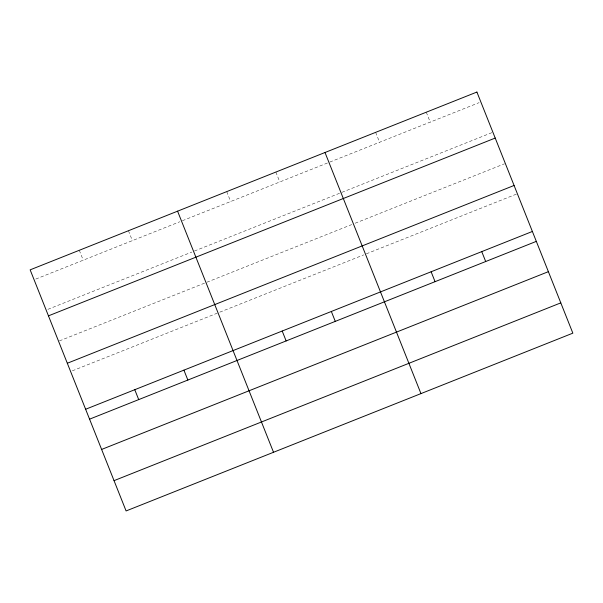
<?xml version="1.0" encoding="UTF-8"?>
<svg xmlns="http://www.w3.org/2000/svg" width="603" height="603" viewBox="0 0 603 603"><rect width="100%" height="100%" fill="white"/><g stroke="black" fill="none" stroke-linecap="round" stroke-linejoin="round"><path stroke-width="0.45" stroke-dasharray="3.02 2.26" d="M35.818 279.061L179.8 221.761M182.385 220.736L328.085 162.75M329.826 162.064L479.099 102.653M47.871 309.347L191.852 252.054M194.437 251.021L340.137 193.043M341.878 192.349L492.9 132.245M59.426 340.899L205.133 282.913M206.852 282.227L351.7 224.587M355.167 223.208L504.447 163.805M72.337 370.845L217.186 313.206M219.771 312.173L363.752 254.873M366.345 253.84L516.5 194.091M426.276 112.203L430.21 122.108M375.639 132.358L379.581 142.263M275.865 172.059L279.807 181.963M226.72 191.618L230.663 201.523M128.439 230.73L132.374 240.635M79.294 250.29L83.237 260.187"/><path stroke-width="0.9" d="M48.459 315.851L495.214 138.064M67.325 363.247L514.08 185.468M85.626 409.256L532.381 231.469M89.568 419.16L536.323 241.373M101.621 449.446L548.376 271.667M114.042 480.651L560.798 302.872M481.752 251.624L485.694 261.521M431.122 271.772L435.065 281.676M325.009 152.506L420.954 393.601M331.349 311.472L335.283 321.376M282.204 331.032L286.146 340.936M177.576 211.171L273.521 452.273M183.915 370.144L187.857 380.048M134.771 389.704L138.713 399.601M476.905 92.055L30.15 269.843L126.095 510.945L572.85 333.158L476.905 92.055"/></g></svg>
